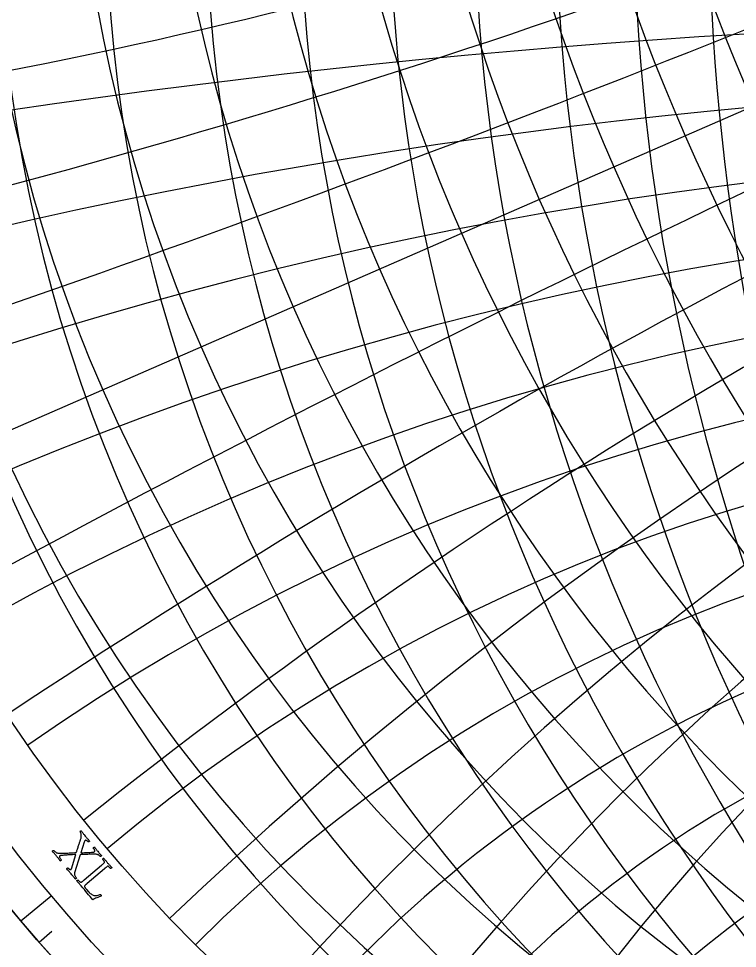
# Model space of a CAD drawing. Header units: millimetres. Extents: x -93 to 93, y -93 to 104.
# Drawn here: x -71 to -29.6, y -61 to -7.5 of the extents above; entities that cross this region are included whole.
import ezdxf

# ---------------------------------------------------------------- set-up
doc = ezdxf.new("R2010")
doc.units = ezdxf.units.MM
for name, color, linetype in [('CUT_OUTER', 1, 'Continuous'), ('ENGRAVE', 7, 'Continuous'), ('ENGRAVE_FINE', 8, 'Continuous'), ('TEXT', 5, 'Continuous')]:
    doc.layers.add(name, color=color, linetype=linetype)

msp = doc.modelspace()

# ---------------------------------------------------------------- linework, layer by layer
at = {"layer": 'CUT_OUTER'}
msp.add_arc((-0.0002, -0.0002), 92.4998, 179.658282, 0.243527, dxfattribs=at)
at = {"layer": 'ENGRAVE'}
for points in [[(-78.8401, -34.4171), (78.8401, 34.4171)], [(-70.8591, -59.4579), (-69.1231, -58.0011)]]:
    msp.add_lwpolyline(points, dxfattribs=at)
for radius in [92.5, 90.2338, 86.025, 86.025]:
    msp.add_circle((0, 0), radius, dxfattribs=at)
for centre, radius, start, end in [((15.1685, 0), 87.3521, 100, 260), ((31.3105, 0), 91.5459, 110, 250), ((49.6666, 0), 99.3331, 120, 240), ((72.1835, 0), 112.2977, 130, 230), ((102.5206, 0), 133.8311, 140, 220), ((0, -495.3982), 487.872, 80, 100), ((0, -251.5203), 236.3517, 70, 110), ((0, -172.05), 148.9997, 60, 120), ((0, -133.8311), 102.5206, 50, 130), ((0, -112.2977), 72.1835, 40, 140), ((0, -99.3331), 49.6666, 30, 150)]:
    msp.add_arc(centre, radius, start, end, dxfattribs=at)
at = {"layer": 'ENGRAVE_FINE'}
for points in [[(-78.8401, -34.4171), (78.8401, 34.4171)], [(-69.8106, -60.6855), (-69.0776, -60.0483)]]:
    msp.add_lwpolyline(points, dxfattribs=at)
for centre, radius, start, end in [((7.5262, 0), 86.3536, 95, 265), ((23.0503, 0), 89.0596, 105, 255), ((40.1141, 0), 94.9181, 115, 245), ((60.2354, 0), 105.0171, 125, 235), ((86.025, 0), 121.6577, 135, 225), ((-6.8976, -3.0111), 86.3536, 298.583333, 108.583334), ((-13.9016, -6.0687), 87.3521, 303.583333, 103.583333), ((-21.1251, -9.222), 89.0596, 308.583333, 98.583333), ((6.8976, 3.0111), 86.3536, 118.583333, 288.583334), ((13.9016, 6.0687), 87.3521, 123.583333, 283.583333), ((21.1251, 9.222), 89.0596, 128.583333, 278.583333), ((28.6955, 12.5268), 91.5459, 133.583333, 273.583333), ((36.7638, 16.049), 94.9181, 138.583333, 268.583333), ((45.5184, 19.8707), 99.3331, 143.583333, 263.583333), ((55.2044, 24.0991), 105.0171, 148.583333, 258.583333), ((66.1547, 28.8794), 112.2977, 153.583333, 253.583333), ((78.8401, 34.4171), 121.6577, 158.583333, 248.583333), ((93.958, 41.0167), 133.8311, 163.583333, 243.583333), ((112.5954, 49.1527), 149.98, 168.583333, 238.583333), ((136.5551, 59.6122), 172.05, 173.583333, 233.583333), ((169.0732, 73.8077), 203.5525, 178.583333, 228.583333), ((-28.6955, -12.5268), 91.5459, 313.583333, 93.583333), ((216.6114, 94.5602), 251.5203, 183.583333, 223.583333), ((294.2353, 128.4463), 332.3751, 188.583333, 218.583333), ((447.1245, 195.189), 495.3982, 193.583333, 213.583333), ((901.1467, 393.3892), 987.0262, 198.5833333, 208.5833333), ((-901.1467, -393.3892), 987.0262, 18.5833333, 28.5833333), ((-447.1245, -195.189), 495.3982, 13.583333, 33.583333), ((-294.2353, -128.4463), 332.3751, 8.583333, 38.583333), ((-216.6114, -94.5602), 251.5203, 3.583333, 43.583333), ((-169.0732, -73.8077), 203.5525, 358.583333, 48.583333), ((-136.5551, -59.6122), 172.05, 353.583333, 53.583333), ((-112.5954, -49.1527), 149.98, 348.583333, 58.583333), ((-93.958, -41.0167), 133.8311, 343.583333, 63.583333), ((-78.8401, -34.4171), 121.6577, 338.583333, 68.583333), ((-66.1547, -28.8794), 112.2977, 333.583333, 73.583333), ((-55.2044, -24.0991), 105.0171, 328.583333, 78.583333), ((-45.5184, -19.8707), 99.3331, 323.583333, 83.583333), ((-36.7638, -16.049), 94.9181, 318.583333, 88.583333), ((-132.9774, 304.6148), 321.0497, 278.583333, 308.583333), ((-198.2001, 454.0221), 487.872, 283.583333, 303.583333), ((-394.8919, 904.5889), 983.2702, 288.5833333, 298.5833333), ((394.8919, -904.5889), 983.2702, 108.5833333, 118.5833333), ((198.2001, -454.0221), 487.872, 103.583333, 123.583333), ((132.9774, -304.6148), 321.0497, 98.583333, 128.583333), ((100.6288, -230.5131), 236.3517, 93.583333, 133.583333), ((81.4378, -186.5516), 184.4812, 88.583333, 138.583333), ((68.8342, -157.6802), 148.9997, 83.583333, 143.583333), ((0, -332.3751), 321.0497, 75, 105), ((60.0044, -137.4536), 122.8564, 78.583333, 148.583333), ((0, -203.5525), 184.4812, 65, 115), ((53.5435, -122.6535), 102.5206, 73.583333, 153.583333), ((48.6731, -111.4968), 86.025, 68.583333, 158.583333), ((0, -149.98), 122.8564, 55, 125), ((0, -121.6577), 86.025, 45, 135), ((0, -105.0171), 60.2354, 35, 145), ((0, -94.9181), 40.1141, 25, 155)]:
    msp.add_arc(centre, radius, start, end, dxfattribs=at)
at = {"layer": 'TEXT'}
for points in [[(-67.1658, -54.5685), (-67.1314, -54.6104), (-67.0978, -54.6502), (-67.0653, -54.6878), (-67.0338, -54.7232), (-67.0029, -54.7574), (-66.9724, -54.7915), (-66.9423, -54.8253), (-66.9126, -54.859), (-66.9169, -54.866), (-66.9242, -54.8745), (-66.9343, -54.8843), (-66.9474, -54.8955), (-66.9606, -54.9054), (-66.9712, -54.911), (-66.9791, -54.9125), (-66.9843, -54.9098), (-66.9924, -54.9008), (-67.0029, -54.8902), (-67.0159, -54.8782), (-67.0314, -54.8647), (-67.0485, -54.8512), (-67.0663, -54.8394), (-67.0848, -54.8291), (-67.104, -54.8204), (-67.1232, -54.8151), (-67.1413, -54.815), (-67.1585, -54.8201), (-67.1748, -54.8304), (-67.1877, -54.8439), (-67.1999, -54.8628), (-67.2112, -54.887), (-67.2217, -54.9166), (-67.4209, -55.5333), (-67.3077, -55.5275), (-67.1975, -55.5222), (-67.0906, -55.5173), (-66.9867, -55.5128), (-66.8907, -55.5081), (-66.807, -55.5025), (-66.7357, -55.496), (-66.6768, -55.4887), (-66.6682, -55.4869), (-66.6601, -55.4844), (-66.6527, -55.481), (-66.6458, -55.477), (-66.64, -55.473), (-66.6355, -55.4699), (-66.6323, -55.4676), (-66.6304, -55.4662), (-66.6232, -55.4571), (-66.6183, -55.444), (-66.6157, -55.4268), (-66.6156, -55.4056), (-66.6215, -55.3792), (-66.6373, -55.3464), (-66.6629, -55.3073), (-66.6983, -55.2618), (-66.6982, -55.2563), (-66.6942, -55.2489), (-66.6865, -55.2396), (-66.675, -55.2285), (-66.6623, -55.2176), (-66.651, -55.2091), (-66.641, -55.2029), (-66.6323, -55.1991), (-66.6069, -55.2345), (-66.583, -55.2678), (-66.5604, -55.299), (-66.5394, -55.3282), (-66.5182, -55.3568), (-66.4955, -55.3864), (-66.4712, -55.417), (-66.4453, -55.4484), (-66.409, -55.4914), (-66.3749, -55.5302), (-66.3433, -55.565), (-66.314, -55.5957), (-66.2871, -55.6232), (-66.2627, -55.6483), (-66.2409, -55.6709), (-66.2215, -55.6912), (-66.2254, -55.6981), (-66.2315, -55.7061), (-66.2397, -55.7152), (-66.2501, -55.7253), (-66.2616, -55.7345), (-66.2729, -55.7409), (-66.284, -55.7444), (-66.295, -55.7449), (-66.3008, -55.7388), (-66.3102, -55.73), (-66.3232, -55.7183), (-66.3397, -55.7039), (-66.3594, -55.6884), (-66.3816, -55.6736), (-66.4063, -55.6593), (-66.4336, -55.6457), (-66.463, -55.6339), (-66.494, -55.6253), (-66.5268, -55.6199), (-66.5612, -55.6176), (-66.649, -55.6188), (-66.7308, -55.6197), (-66.8067, -55.6204), (-66.8767, -55.6208), (-66.9437, -55.6214), (-67.0106, -55.6227), (-67.0774, -55.6246), (-67.1442, -55.6272), (-67.2141, -55.6303), (-67.2901, -55.634), (-67.3723, -55.6381), (-67.4607, -55.6427), (-67.7708, -56.6816), (-67.7782, -56.7203), (-67.7781, -56.7606), (-67.7707, -56.8024), (-67.7559, -56.8457), (-67.7366, -56.8879), (-67.7158, -56.9263), (-67.6937, -56.9609), (-67.67, -56.9917), (-67.6733, -56.9997), (-67.6795, -57.0084), (-67.6887, -57.0178), (-67.7009, -57.028), (-67.7133, -57.0373), (-67.7231, -57.0441), (-67.7304, -57.0486), (-67.7351, -57.0506), (-67.7612, -57.0149), (-67.7854, -56.9816), (-67.8077, -56.951), (-67.8282, -56.9228), (-67.849, -56.8948), (-67.8726, -56.8644), (-67.8989, -56.8316), (-67.9279, -56.7965), (-67.9682, -56.7487), (-68.0063, -56.7044), (-68.0422, -56.6636), (-68.0759, -56.6264), (-68.1098, -56.5893), (-68.1466, -56.5493), (-68.1861, -56.5061), (-68.2283, -56.4598), (-68.2258, -56.4506), (-68.2199, -56.4405), (-68.2105, -56.4297), (-68.1977, -56.4181), (-68.1846, -56.4083), (-68.174, -56.4026), (-68.166, -56.4011), (-68.1607, -56.4039), (-68.1533, -56.4119), (-68.1431, -56.4215), (-68.1301, -56.4326), (-68.1143, -56.4452), (-68.0968, -56.4579), (-68.0786, -56.4693), (-68.0597, -56.4793), (-68.0401, -56.488), (-68.0213, -56.4939), (-68.0048, -56.4956), (-67.9906, -56.4929), (-67.9786, -56.4861), (-67.9762, -56.4837), (-67.9736, -56.4804), (-67.971, -56.4763), (-67.9684, -56.4714), (-67.9659, -56.4662), (-67.9641, -56.4612), (-67.9628, -56.4565), (-67.9622, -56.4519), (-67.704, -55.633), (-67.7623, -55.6356), (-67.8235, -55.6387), (-67.8875, -55.6423), (-67.9544, -55.6464), (-68.0223, -55.6508), (-68.0894, -55.6552), (-68.1556, -55.6597), (-68.2211, -55.6642), (-68.2841, -55.6687), (-68.3429, -55.6734), (-68.3976, -55.6782), (-68.4481, -55.6831), (-68.4928, -55.6878), (-68.5299, -55.6919), (-68.5594, -55.6953), (-68.5813, -55.6981), (-68.5851, -55.699), (-68.5898, -55.7), (-68.5954, -55.7013), (-68.6018, -55.7027), (-68.6086, -55.7046), (-68.6151, -55.7074), (-68.6215, -55.711), (-68.6277, -55.7156), (-68.6363, -55.7268), (-68.6402, -55.743), (-68.6395, -55.7639), (-68.6341, -55.7897), (-68.6222, -55.8206), (-68.602, -55.857), (-68.5736, -55.8989), (-68.5369, -55.9462), (-68.5401, -55.9543), (-68.5461, -55.9634), (-68.5548, -55.9735), (-68.5663, -55.9845), (-68.5781, -55.9945), (-68.5878, -56.0015), (-68.5954, -56.0055), (-68.6008, -56.0066), (-68.6255, -55.9715), (-68.6506, -55.9363), (-68.6761, -55.9008), (-68.7019, -55.8652), (-68.728, -55.8298), (-68.7543, -55.795), (-68.7809, -55.7609), (-68.8076, -55.7275), (-68.8441, -55.6828), (-68.8784, -55.6418), (-68.9104, -55.6046), (-68.94, -55.571), (-68.9689, -55.5391), (-68.9984, -55.5067), (-69.0285, -55.4737), (-69.0593, -55.4403), (-69.0539, -55.4328), (-69.0459, -55.425), (-69.0354, -55.417), (-69.0224, -55.4087), (-69.0095, -55.4012), (-68.9992, -55.3956), (-68.9917, -55.392), (-68.9869, -55.3903), (-68.9804, -55.3973), (-68.9688, -55.4085), (-68.952, -55.424), (-68.93, -55.4436), (-68.9042, -55.465), (-68.8759, -55.4859), (-68.8449, -55.5062), (-68.8114, -55.526), (-68.7767, -55.5429), (-68.7423, -55.5547), (-68.7083, -55.5615), (-68.6746, -55.5632), (-68.5816, -55.561), (-68.4928, -55.5585), (-68.4083, -55.5559), (-68.3279, -55.5529), (-68.2496, -55.5497), (-68.1713, -55.5462), (-68.0929, -55.5423), (-68.0146, -55.5381), (-67.9347, -55.5337), (-67.8514, -55.5293), (-67.7648, -55.5248), (-67.6749, -55.5203), (-67.6635, -55.4871), (-67.6511, -55.4499), (-67.6377, -55.4086), (-67.6234, -55.3633), (-67.6082, -55.3154), (-67.5926, -55.2667), (-67.5764, -55.2171), (-67.5596, -55.1665), (-67.5429, -55.1164), (-67.527, -55.0678), (-67.5117, -55.0208), (-67.4971, -54.9754), (-67.4836, -54.9329), (-67.4712, -54.8944), (-67.4601, -54.8599), (-67.4503, -54.8295), (-67.4423, -54.8046), (-67.4365, -54.7868), (-67.433, -54.7762), (-67.4319, -54.7726), (-67.4174, -54.7293), (-67.4058, -54.6892), (-67.3972, -54.6523), (-67.3916, -54.6185), (-67.3885, -54.5858), (-67.3877, -54.5523), (-67.3892, -54.5178), (-67.3928, -54.4824), (-67.3968, -54.459), (-67.403, -54.4356), (-67.4114, -54.4123), (-67.422, -54.389), (-67.4333, -54.3673), (-67.4439, -54.3487), (-67.4537, -54.3332), (-67.4628, -54.3209), (-67.4644, -54.3152), (-67.4613, -54.3078), (-67.4536, -54.2986), (-67.4413, -54.2877), (-67.4274, -54.2775), (-67.4149, -54.2704), (-67.404, -54.2665), (-67.3945, -54.2658), (-67.3623, -54.3085), (-67.3327, -54.3481), (-67.3058, -54.3847), (-67.2816, -54.4183), (-67.2572, -54.4517), (-67.2298, -54.4878), (-67.1993, -54.5268), (-67.1658, -54.5685)], [(-67.0486, -57.2979), (-67.0513, -57.3002), (-67.0546, -57.303), (-67.0585, -57.3063), (-67.0629, -57.3101), (-67.0745, -57.32), (-67.0876, -57.3312), (-67.1025, -57.3439), (-67.1189, -57.358), (-67.1357, -57.3726), (-67.1514, -57.3868), (-67.1662, -57.4007), (-67.18, -57.4143), (-67.1915, -57.4267), (-67.1995, -57.4372), (-67.2041, -57.4458), (-67.2051, -57.4524), (-67.2018, -57.4714), (-67.1958, -57.4905), (-67.1869, -57.5094), (-67.1752, -57.5283), (-67.1598, -57.5495), (-67.1397, -57.5752), (-67.1149, -57.6054), (-67.0855, -57.6402), (-66.9724, -57.7715), (-66.9419, -57.8048), (-66.9081, -57.8382), (-66.8709, -57.8715), (-66.8303, -57.9047), (-66.7887, -57.9349), (-66.7483, -57.9592), (-66.7092, -57.9774), (-66.6714, -57.9898), (-66.6363, -57.9961), (-66.5989, -57.9991), (-66.5592, -57.9988), (-66.5172, -57.9952), (-66.4721, -57.9872), (-66.4232, -57.9742), (-66.3705, -57.9559), (-66.314, -57.9325), (-66.3045, -57.9309), (-66.2941, -57.9338), (-66.283, -57.9412), (-66.271, -57.9532), (-66.2548, -57.9734), (-66.2436, -57.9917), (-66.2371, -58.0079), (-66.2356, -58.0222), (-66.2982, -58.0472), (-66.363, -58.0728), (-66.43, -58.0989), (-66.4991, -58.1255), (-66.5658, -58.1523), (-66.6258, -58.1792), (-66.679, -58.2061), (-66.7253, -58.2331), (-66.8067, -58.1391), (-66.8872, -58.0447), (-66.9667, -57.95), (-67.0452, -57.855), (-67.1259, -57.7571), (-67.2123, -57.6535), (-67.3043, -57.5444), (-67.4017, -57.4296), (-67.4358, -57.39), (-67.4685, -57.3529), (-67.4999, -57.3182), (-67.5299, -57.286), (-67.5593, -57.2546), (-67.5887, -57.2221), (-67.6181, -57.1887), (-67.6476, -57.1543), (-67.6454, -57.1453), (-67.6403, -57.1362), (-67.6323, -57.1269), (-67.6212, -57.1175), (-67.6094, -57.1092), (-67.5986, -57.103), (-67.589, -57.0992), (-67.5806, -57.0976), (-67.573, -57.1062), (-67.5624, -57.1173), (-67.5489, -57.1311), (-67.5323, -57.1475), (-67.514, -57.1647), (-67.4954, -57.1808), (-67.4764, -57.1958), (-67.457, -57.2097), (-67.439, -57.2209), (-67.4242, -57.2278), (-67.4125, -57.2304), (-67.4039, -57.2287), (-67.3849, -57.2199), (-67.3647, -57.2083), (-67.3433, -57.1939), (-67.3207, -57.1766), (-67.2971, -57.1575), (-67.2728, -57.1375), (-67.2477, -57.1165), (-67.2218, -57.0947), (-66.226, -56.2489), (-66.2002, -56.2268), (-66.1752, -56.2053), (-66.1511, -56.1842), (-66.1279, -56.1636), (-66.1067, -56.1436), (-66.0886, -56.1246), (-66.0736, -56.1064), (-66.0617, -56.0891), (-66.0576, -56.0802), (-66.0579, -56.0681), (-66.0624, -56.0529), (-66.0711, -56.0344), (-66.0824, -56.0142), (-66.0945, -55.994), (-66.1075, -55.9738), (-66.1212, -55.9535), (-66.1343, -55.9348), (-66.1454, -55.9194), (-66.1544, -55.9073), (-66.1614, -55.8986), (-66.1584, -55.8906), (-66.153, -55.8819), (-66.1452, -55.8724), (-66.1349, -55.862), (-66.1238, -55.8528), (-66.1133, -55.8463), (-66.1035, -55.8427), (-66.0944, -55.842), (-66.066, -55.8782), (-66.0379, -55.9143), (-66.0102, -55.9501), (-65.9829, -55.9858), (-65.9557, -56.0211), (-65.9282, -56.0556), (-65.9006, -56.0895), (-65.8727, -56.1227), (-65.8437, -56.1563), (-65.8145, -56.1891), (-65.7853, -56.221), (-65.756, -56.2521), (-65.7265, -56.2832), (-65.6964, -56.3151), (-65.6658, -56.3479), (-65.6348, -56.3815), (-65.637, -56.3904), (-65.6421, -56.3995), (-65.6501, -56.4088), (-65.661, -56.4183), (-65.6728, -56.4268), (-65.6835, -56.433), (-65.693, -56.437), (-65.7013, -56.4387), (-65.7088, -56.4304), (-65.7193, -56.4196), (-65.7327, -56.4062), (-65.7491, -56.3903), (-65.7669, -56.3735), (-65.7847, -56.3578), (-65.8024, -56.343), (-65.82, -56.3291), (-65.8366, -56.3179), (-65.851, -56.311), (-65.8633, -56.3083), (-65.8735, -56.3099), (-65.889, -56.3177), (-65.9057, -56.3278), (-65.9235, -56.3401), (-65.9425, -56.3546), (-65.9624, -56.3708), (-65.9831, -56.3879), (-66.0046, -56.4058), (-66.0268, -56.4247), (-66.0304, -56.4278), (-66.034, -56.4308), (-66.0376, -56.4339), (-66.0411, -56.4369), (-66.0447, -56.44), (-66.0483, -56.443), (-66.0519, -56.4461), (-66.0554, -56.4491)]]:
    msp.add_lwpolyline(points, close=True, dxfattribs=at)

doc.saveas('drawing.dxf')
